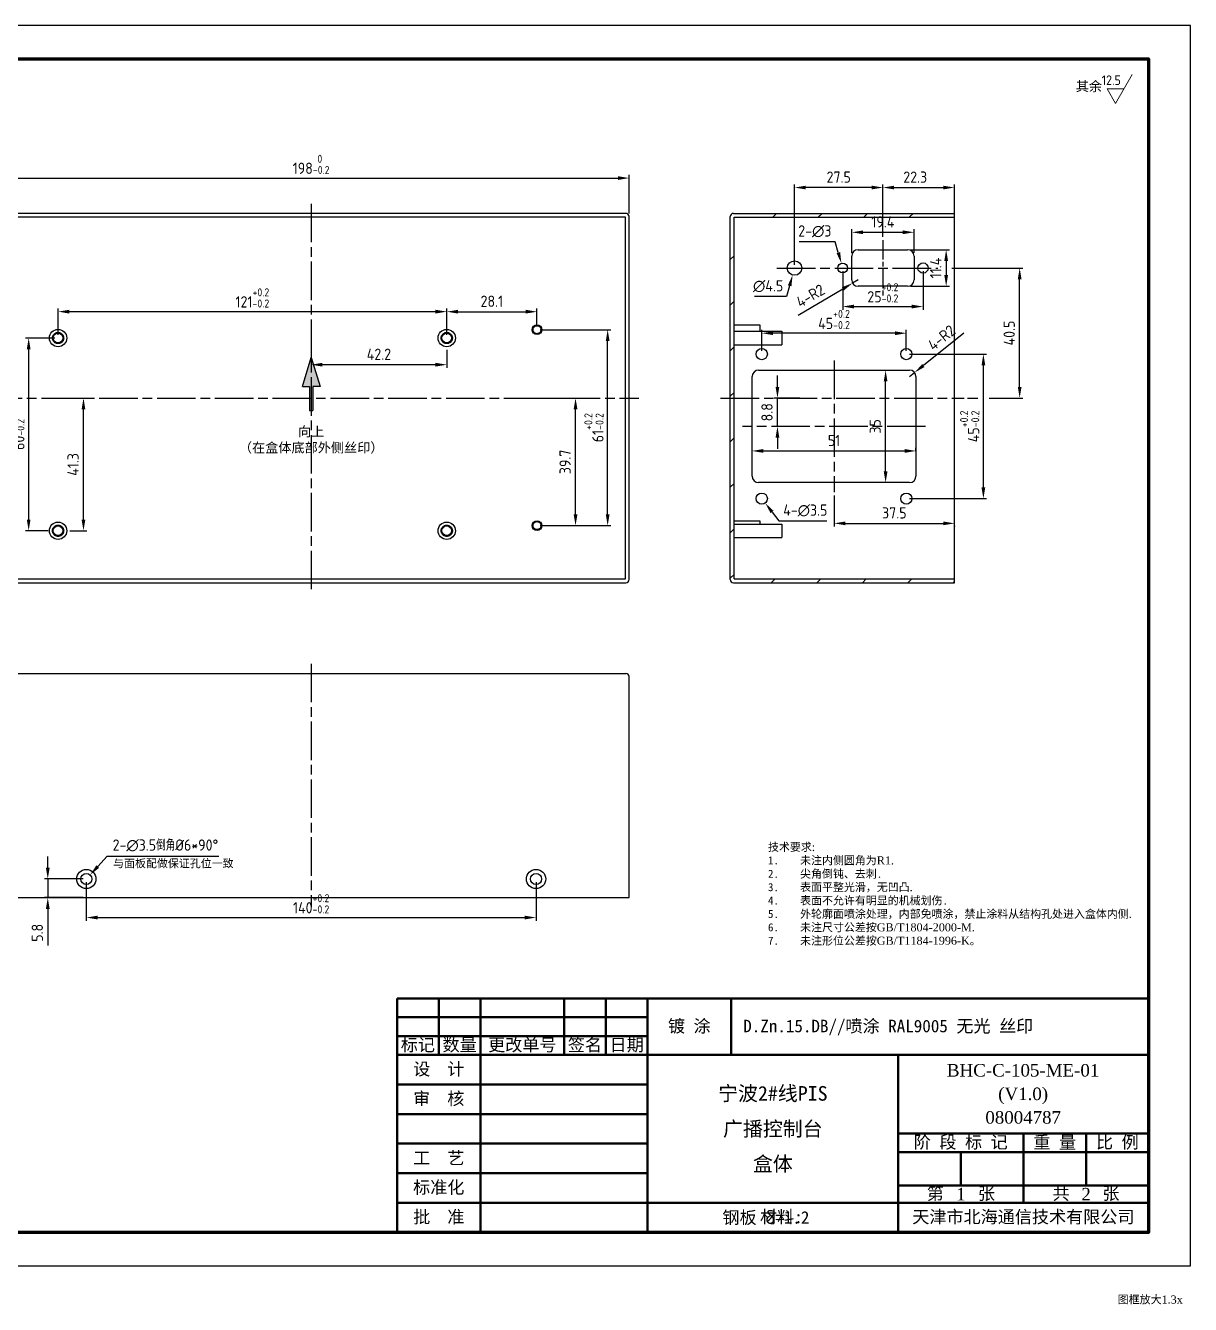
# Model space of a CAD drawing. Header units: millimetres. Extents: x 444 to 1461, y -41 to 357.
# Drawn here: x 626.9 to 989.6, y -40.8 to 357.4 of the extents above; entities that cross this region are included whole.
import ezdxf
from ezdxf.enums import TextEntityAlignment as Align

# ---------------------------------------------------------------- set-up
doc = ezdxf.new("R2010")
doc.units = ezdxf.units.MM
doc.linetypes.add('AM_ISO08W050', pattern=[18, 12, -1.5, 3, -1.5])
doc.linetypes.add('AM_ISO08W050x2', pattern=[9, 6, -0.75, 1.5, -0.75])
doc.layers.get('Defpoints').update_dxf_attribs({"lineweight": 50})
doc.layers.add('02___PRT_ALL_AXES', color=7, linetype='Continuous')
for name, color, linetype, lineweight in [('AM_0', 7, 'Continuous', 50), ('AM_5', 3, 'Continuous', 25), ('AM_6', 2, 'Continuous', 35), ('AM_7', 4, 'AM_ISO08W050', 25), ('AM_8', 1, 'Continuous', 25), ('图层1', 6, 'Continuous', 30), ('图层5', 1, 'Continuous', 30)]:
    doc.layers.add(name, color=color, linetype=linetype, lineweight=lineweight)
doc.styles.add('fs', font='SIMFANG.TTF')
doc.styles.get("Standard").update_dxf_attribs({"font": 'ISOCP.SHX', "bigfont": 'gbcbig.shx'})
doc.styles.add('tnr', font='TIMES.TTF')
doc.dimstyles.new('AM_ISO$0', dxfattribs={"dimtxt": 3.5, "dimasz": 3.5, "dimexe": 1, "dimexo": 1, "dimgap": 1.5, "dimtad": 1, "dimdsep": 46, "dimtxsty": 'Standard', "dimcen": 0, "dimclrd": 256, "dimclre": 256, "dimclrt": 2, "dimadec": 0, "dimazin": 2, "dimtp": 0.1, "dimtm": 0.1, "dimtfac": 0.71, "dimtdec": 3, "dimtmove": 0, "dimatfit": 3, "dimfxl": 1, "dimlwd": -1, "dimlwe": -1, "dimarcsym": 1})
doc.dimstyles.new('AM_ISO$3', dxfattribs={"dimtxt": 3.5, "dimasz": 3.5, "dimexe": 1, "dimexo": 1, "dimgap": 1.5, "dimtad": 1, "dimtoh": 1, "dimdsep": 46, "dimtxsty": 'Standard', "dimcen": 0, "dimclrd": 256, "dimclre": 256, "dimclrt": 2, "dimadec": 0, "dimazin": 2, "dimtp": 0.1, "dimtm": 0.1, "dimtfac": 0.71, "dimtdec": 3, "dimtofl": 0, "dimtmove": 0, "dimatfit": 0, "dimfxl": 1, "dimlwd": -1, "dimlwe": -1, "dimarcsym": 1})
doc.dimstyles.new('AM_ISO$4', dxfattribs={"dimtxt": 3.5, "dimasz": 3.5, "dimexe": 1, "dimexo": 1, "dimgap": 1.5, "dimtad": 1, "dimdsep": 46, "dimtxsty": 'Standard', "dimcen": 0, "dimclrd": 256, "dimclre": 256, "dimclrt": 2, "dimadec": 0, "dimazin": 2, "dimtp": 0.1, "dimtm": 0.1, "dimtfac": 0.71, "dimtdec": 3, "dimtmove": 0, "dimatfit": 3, "dimfxl": 1, "dimlwd": -1, "dimlwe": -1, "dimarcsym": 1})

# ---------------------------------------------------------------- blocks, each defined once
blk = doc.blocks.new('*D9')
at = {"layer": 'AM_5', "linetype": 'ByBlock', "transparency": 16777216}
for p, q in [((637.04, 261.09), (637.04, 269.31)), ((640.54, 268.31), (754.54, 268.31)), ((758.04, 261.09), (758.04, 269.31))]:
    blk.add_line(p, q, dxfattribs=at)
at = {"layer": 'AM_5', "transparency": 16777216}
for points in [[(640.54, 268.89), (640.54, 267.72), (637.04, 268.31)], [(754.54, 268.89), (754.54, 267.72), (758.04, 268.31)]]:
    blk.add_solid(points, dxfattribs=at)
at = {"layer": 'Defpoints', "color": 0, "transparency": 16777216}
for p in [(758.04, 268.31), (637.04, 260.09), (758.04, 260.09)]:
    blk.add_point(p, dxfattribs=at)
at = {"layer": 'AM_5', "color": 2, "transparency": 16777216, "insert": (697.54, 272.58), "char_height": 3.5, "attachment_point": 5}
blk.add_mtext('121{}{\\H0.71x;\\C3;\\S+0.2^ -0.2;}', dxfattribs=at)
blk = doc.blocks.new('*D10')
at = {"layer": 'AM_5', "linetype": 'ByBlock', "transparency": 16777216}
for p, q in [((636.04, 260.09), (626.89, 260.09)), ((627.89, 256.59), (627.89, 203.59)), ((633.94, 200.09), (626.89, 200.09))]:
    blk.add_line(p, q, dxfattribs=at)
at = {"layer": 'AM_5', "transparency": 16777216}
for points in [[(627.31, 256.59), (628.47, 256.59), (627.89, 260.09)], [(627.31, 203.59), (628.47, 203.59), (627.89, 200.09)]]:
    blk.add_solid(points, dxfattribs=at)
at = {"layer": 'Defpoints', "color": 0, "transparency": 16777216}
for p in [(637.04, 260.09), (627.89, 200.09), (634.94, 200.09)]:
    blk.add_point(p, dxfattribs=at)
at = {"layer": 'AM_5', "color": 2, "transparency": 16777216, "insert": (623.61, 230.09), "char_height": 3.5, "attachment_point": 5, "rotation": 90}
blk.add_mtext('60{}{\\H0.71x;\\C3;\\S+0.2^ -0.2;}', dxfattribs=at)
blk = doc.blocks.new('*D11')
at = {"layer": 'AM_5', "linetype": 'ByBlock', "transparency": 16777216}
for p, q in [((787.14, 262.69), (809.14, 262.69)), ((808.14, 205.19), (808.14, 259.19)), ((787.14, 201.69), (809.14, 201.69))]:
    blk.add_line(p, q, dxfattribs=at)
at = {"layer": 'AM_5', "transparency": 16777216}
for points in [[(807.56, 259.19), (808.73, 259.19), (808.14, 262.69)], [(807.56, 205.19), (808.73, 205.19), (808.14, 201.69)]]:
    blk.add_solid(points, dxfattribs=at)
at = {"layer": 'Defpoints', "color": 0, "transparency": 16777216}
for p in [(786.14, 262.69), (808.14, 262.69), (786.14, 201.69)]:
    blk.add_point(p, dxfattribs=at)
at = {"layer": 'AM_5', "color": 2, "transparency": 16777216, "insert": (803.87, 232.19), "char_height": 3.5, "attachment_point": 5, "rotation": 90}
blk.add_mtext('61{}{\\H0.71x;\\C3;\\S+0.2^ -0.2;}', dxfattribs=at)
blk = doc.blocks.new('*D12')
at = {"layer": 'AM_5', "linetype": 'ByBlock', "transparency": 16777216}
for p, q in [((758.04, 261.09), (758.04, 269.29)), ((761.54, 268.29), (782.64, 268.29)), ((786.14, 263.69), (786.14, 269.29))]:
    blk.add_line(p, q, dxfattribs=at)
at = {"layer": 'AM_5', "transparency": 16777216}
for points in [[(761.54, 268.88), (761.54, 267.71), (758.04, 268.29)], [(782.64, 268.88), (782.64, 267.71), (786.14, 268.29)]]:
    blk.add_solid(points, dxfattribs=at)
at = {"layer": 'Defpoints', "color": 0, "transparency": 16777216}
for p in [(786.14, 268.29), (758.04, 260.09), (786.14, 262.69)]:
    blk.add_point(p, dxfattribs=at)
at = {"layer": 'AM_5', "color": 2, "transparency": 16777216, "insert": (772.09, 271.54), "char_height": 3.5, "attachment_point": 5}
blk.add_mtext('28.1', dxfattribs=at)
blk = doc.blocks.new('*D13')
at = {"layer": 'AM_5', "linetype": 'ByBlock', "transparency": 16777216}
for p, q in [((853.12, 224.83), (853.12, 225.94)), ((856.62, 224.94), (900.62, 224.94)), ((904.12, 224.83), (904.12, 225.94))]:
    blk.add_line(p, q, dxfattribs=at)
at = {"layer": 'AM_5', "transparency": 16777216}
for points in [[(856.62, 225.53), (856.62, 224.36), (853.12, 224.94)], [(900.62, 225.53), (900.62, 224.36), (904.12, 224.94)]]:
    blk.add_solid(points, dxfattribs=at)
at = {"layer": 'Defpoints', "color": 0, "transparency": 16777216}
for p in [(853.12, 223.83), (904.12, 224.94), (904.12, 223.83)]:
    blk.add_point(p, dxfattribs=at)
at = {"layer": 'AM_5', "color": 2, "transparency": 16777216, "insert": (878.62, 228.19), "char_height": 3.5, "attachment_point": 5}
blk.add_mtext('51', dxfattribs=at)
blk = doc.blocks.new('*D14')
at = {"layer": 'AM_5', "linetype": 'ByBlock', "transparency": 16777216}
blk.add_line((894.67, 218.59), (894.67, 246.59), dxfattribs=at)
at = {"layer": 'AM_5', "transparency": 16777216}
for points in [[(894.09, 246.59), (895.25, 246.59), (894.67, 250.09)], [(894.09, 218.59), (895.25, 218.59), (894.67, 215.09)]]:
    blk.add_solid(points, dxfattribs=at)
at = {"layer": 'Defpoints', "color": 0, "transparency": 16777216}
for p in [(894.67, 250.09), (894.67, 250.09), (894.67, 215.09)]:
    blk.add_point(p, dxfattribs=at)
at = {"layer": 'AM_5', "color": 2, "transparency": 16777216, "insert": (891.42, 232.59), "char_height": 3.5, "attachment_point": 5, "rotation": 90}
blk.add_mtext('35', dxfattribs=at)
blk = doc.blocks.new('*D15')
at = {"layer": 'AM_5', "linetype": 'ByBlock', "transparency": 16777216}
for p, q in [((856.12, 256.09), (856.12, 262.6)), ((897.62, 261.6), (859.62, 261.6)), ((901.12, 256.09), (901.12, 262.6))]:
    blk.add_line(p, q, dxfattribs=at)
at = {"layer": 'AM_5', "transparency": 16777216}
for points in [[(859.62, 262.18), (859.62, 261.01), (856.12, 261.6)], [(897.62, 262.18), (897.62, 261.01), (901.12, 261.6)]]:
    blk.add_solid(points, dxfattribs=at)
at = {"layer": 'Defpoints', "color": 0, "transparency": 16777216}
for p in [(856.12, 261.6), (856.12, 255.09), (901.12, 255.09)]:
    blk.add_point(p, dxfattribs=at)
at = {"layer": 'AM_5', "color": 2, "transparency": 16777216, "insert": (878.62, 265.87), "char_height": 3.5, "attachment_point": 5}
blk.add_mtext('45{}{\\H0.71x;\\C3;\\S+0.2^ -0.2;}', dxfattribs=at)
blk = doc.blocks.new('*D16')
at = {"layer": 'AM_5', "linetype": 'ByBlock', "transparency": 16777216}
for p, q in [((902.12, 255.09), (926.11, 255.09)), ((925.11, 213.59), (925.11, 251.59)), ((902.12, 210.09), (926.11, 210.09))]:
    blk.add_line(p, q, dxfattribs=at)
at = {"layer": 'AM_5', "transparency": 16777216}
for points in [[(924.53, 251.59), (925.7, 251.59), (925.11, 255.09)], [(924.53, 213.59), (925.7, 213.59), (925.11, 210.09)]]:
    blk.add_solid(points, dxfattribs=at)
at = {"layer": 'Defpoints', "color": 0, "transparency": 16777216}
for p in [(901.12, 255.09), (925.11, 255.09), (901.12, 210.09)]:
    blk.add_point(p, dxfattribs=at)
at = {"layer": 'AM_5', "color": 2, "transparency": 16777216, "insert": (920.84, 232.59), "char_height": 3.5, "attachment_point": 5, "rotation": 90}
blk.add_mtext('45{}{\\H0.71x;\\C3;\\S+0.2^ -0.2;}', dxfattribs=at)
blk = doc.blocks.new('*D19')
at = {"layer": 'AM_5', "linetype": 'ByBlock', "transparency": 16777216}
for p, q in [((884.12, 286.59), (884.12, 294.01)), ((887.62, 293.01), (900.02, 293.01)), ((903.52, 286.59), (903.52, 294.01))]:
    blk.add_line(p, q, dxfattribs=at)
at = {"layer": 'AM_5', "transparency": 16777216}
for points in [[(887.62, 293.59), (887.62, 292.43), (884.12, 293.01)], [(900.02, 293.59), (900.02, 292.43), (903.52, 293.01)]]:
    blk.add_solid(points, dxfattribs=at)
at = {"layer": 'Defpoints', "color": 0, "transparency": 16777216}
for p in [(903.52, 293.01), (884.12, 285.59), (903.52, 285.59)]:
    blk.add_point(p, dxfattribs=at)
at = {"layer": 'AM_5', "color": 2, "transparency": 16777216, "insert": (893.82, 296.26), "char_height": 3.5, "attachment_point": 5}
blk.add_mtext('19.4', dxfattribs=at)
blk = doc.blocks.new('*D20')
at = {"layer": 'AM_5', "linetype": 'ByBlock', "transparency": 16777216}
for p, q in [((902.52, 287.59), (914.52, 287.59)), ((913.52, 284.09), (913.52, 279.69)), ((902.52, 276.19), (914.52, 276.19))]:
    blk.add_line(p, q, dxfattribs=at)
at = {"layer": 'AM_5', "transparency": 16777216}
for points in [[(912.94, 284.09), (914.1, 284.09), (913.52, 287.59)], [(912.94, 279.69), (914.1, 279.69), (913.52, 276.19)]]:
    blk.add_solid(points, dxfattribs=at)
at = {"layer": 'Defpoints', "color": 0, "transparency": 16777216}
for p in [(901.52, 287.59), (901.52, 276.19), (913.52, 276.19)]:
    blk.add_point(p, dxfattribs=at)
at = {"layer": 'AM_5', "color": 2, "transparency": 16777216, "insert": (910.27, 281.89), "char_height": 3.5, "attachment_point": 5, "rotation": 90}
blk.add_mtext('11.4', dxfattribs=at)
blk = doc.blocks.new('*D21')
at = {"layer": 'AM_5', "linetype": 'ByBlock', "transparency": 16777216}
for p, q in [((881.32, 280.89), (881.32, 268.89)), ((906.32, 280.89), (906.32, 268.89)), ((884.82, 269.89), (902.82, 269.89))]:
    blk.add_line(p, q, dxfattribs=at)
at = {"layer": 'AM_5', "transparency": 16777216}
for points in [[(884.82, 270.48), (884.82, 269.31), (881.32, 269.89)], [(902.82, 270.48), (902.82, 269.31), (906.32, 269.89)]]:
    blk.add_solid(points, dxfattribs=at)
at = {"layer": 'Defpoints', "color": 0, "transparency": 16777216}
for p in [(881.32, 281.89), (906.32, 281.89), (906.32, 269.89)]:
    blk.add_point(p, dxfattribs=at)
at = {"layer": 'AM_5', "color": 2, "transparency": 16777216, "insert": (893.82, 274.17), "char_height": 3.5, "attachment_point": 5}
blk.add_mtext('25{}{\\H0.71x;\\C3;\\S+0.2^ -0.2;}', dxfattribs=at)
blk = doc.blocks.new('*D22')
at = {"layer": 'AM_5', "linetype": 'ByBlock', "transparency": 16777216}
for p, q in [((893.82, 291.59), (893.82, 307.94)), ((897.32, 306.94), (912.62, 306.94)), ((916.12, 291.59), (916.12, 307.94))]:
    blk.add_line(p, q, dxfattribs=at)
at = {"layer": 'AM_5', "transparency": 16777216}
for points in [[(897.32, 307.52), (897.32, 306.36), (893.82, 306.94)], [(912.62, 307.52), (912.62, 306.36), (916.12, 306.94)]]:
    blk.add_solid(points, dxfattribs=at)
at = {"layer": 'Defpoints', "color": 0, "transparency": 16777216}
for p in [(916.12, 306.94), (893.82, 290.59), (916.12, 290.59)]:
    blk.add_point(p, dxfattribs=at)
at = {"layer": 'AM_5', "color": 2, "transparency": 16777216, "insert": (903.89, 310.19), "char_height": 3.5, "attachment_point": 5}
blk.add_mtext('22.3', dxfattribs=at)
blk = doc.blocks.new('*D25')
at = {"layer": 'AM_5', "linetype": 'ByBlock', "transparency": 16777216}
for p, q in [((616.84, 298.89), (616.84, 310.89)), ((814.84, 298.89), (814.84, 310.89)), ((620.34, 309.89), (811.34, 309.89))]:
    blk.add_line(p, q, dxfattribs=at)
at = {"layer": 'AM_5', "transparency": 16777216}
for points in [[(620.34, 310.48), (620.34, 309.31), (616.84, 309.89)], [(811.34, 310.48), (811.34, 309.31), (814.84, 309.89)]]:
    blk.add_solid(points, dxfattribs=at)
at = {"layer": 'Defpoints', "color": 0, "transparency": 16777216}
for p in [(814.84, 309.89), (616.84, 297.89), (814.84, 297.89)]:
    blk.add_point(p, dxfattribs=at)
at = {"layer": 'AM_5', "color": 2, "transparency": 16777216, "insert": (715.84, 314.17), "char_height": 3.5, "attachment_point": 5}
blk.add_mtext('198{}{\\H0.71x;\\C3;\\S 0^ -0.2;}', dxfattribs=at)
blk = doc.blocks.new('*D26')
at = {"layer": 'AM_5', "linetype": 'ByBlock', "transparency": 16777216}
for p, q in [((645.84, 90.68), (645.84, 78.68)), ((785.84, 90.68), (785.84, 78.68)), ((649.34, 79.68), (782.34, 79.68))]:
    blk.add_line(p, q, dxfattribs=at)
at = {"layer": 'AM_5', "transparency": 16777216}
for points in [[(649.34, 80.26), (649.34, 79.1), (645.84, 79.68)], [(782.34, 80.26), (782.34, 79.1), (785.84, 79.68)]]:
    blk.add_solid(points, dxfattribs=at)
at = {"layer": 'Defpoints', "color": 0, "transparency": 16777216}
for p in [(645.84, 91.68), (785.84, 91.68), (785.84, 79.68)]:
    blk.add_point(p, dxfattribs=at)
at = {"layer": 'AM_5', "color": 2, "transparency": 16777216, "insert": (715.84, 83.96), "char_height": 3.5, "attachment_point": 5}
blk.add_mtext('140{}{\\H0.71x;\\C3;\\S+0.2^ -0.2;}', dxfattribs=at)
blk = doc.blocks.new('*D30')
at = {"layer": 'AM_5', "linetype": 'ByBlock', "transparency": 16777216}
for p, q in [((878.62, 211.09), (878.62, 201.4)), ((882.12, 202.4), (912.62, 202.4)), ((916.12, 201.66), (916.12, 201.4))]:
    blk.add_line(p, q, dxfattribs=at)
at = {"layer": 'AM_5', "transparency": 16777216}
for points in [[(882.12, 202.98), (882.12, 201.81), (878.62, 202.4)], [(912.62, 202.98), (912.62, 201.81), (916.12, 202.4)]]:
    blk.add_solid(points, dxfattribs=at)
at = {"layer": 'Defpoints', "color": 0, "transparency": 16777216}
for p in [(878.62, 212.09), (916.12, 202.66), (916.12, 202.4)]:
    blk.add_point(p, dxfattribs=at)
at = {"layer": 'AM_5', "color": 2, "transparency": 16777216, "insert": (897.37, 205.65), "char_height": 3.5, "attachment_point": 5}
blk.add_mtext('37.5', dxfattribs=at)
blk = doc.blocks.new('*D31')
at = {"layer": 'AM_5', "linetype": 'ByBlock', "transparency": 16777216}
for p, q in [((859.32, 205.93), (861.46, 203.16)), ((861.46, 203.16), (876.41, 203.16))]:
    blk.add_line(p, q, dxfattribs=at)
at = {"layer": 'AM_5', "transparency": 16777216}
blk.add_solid([(859.79, 206.29), (858.86, 205.58), (857.19, 208.71)], dxfattribs=at)
at = {"layer": 'Defpoints', "color": 0, "transparency": 16777216}
for p in [(855.05, 211.48), (857.19, 208.71)]:
    blk.add_point(p, dxfattribs=at)
at = {"layer": 'AM_5', "color": 2, "transparency": 16777216, "insert": (869.68, 206.41), "char_height": 3.5, "attachment_point": 5}
blk.add_mtext('4-∅3.5', dxfattribs=at)
blk = doc.blocks.new('*D32')
at = {"layer": 'AM_5', "linetype": 'ByBlock', "transparency": 16777216}
for p, q in [((864.79, 276.35), (863.86, 272.98)), ((863.86, 272.98), (853.82, 272.98))]:
    blk.add_line(p, q, dxfattribs=at)
at = {"layer": 'AM_5', "transparency": 16777216}
blk.add_solid([(864.23, 276.5), (865.35, 276.19), (865.72, 279.72)], dxfattribs=at)
at = {"layer": 'Defpoints', "color": 0, "transparency": 16777216}
for p in [(866.92, 284.06), (865.72, 279.72)]:
    blk.add_point(p, dxfattribs=at)
at = {"layer": 'AM_5', "color": 2, "transparency": 16777216, "insert": (858.09, 276.23), "char_height": 3.5, "attachment_point": 5}
blk.add_mtext('∅4.5', dxfattribs=at)
blk = doc.blocks.new('*D33')
at = {"layer": 'AM_5', "linetype": 'ByBlock', "transparency": 16777216}
for p, q in [((878.99, 290.07), (867.81, 290.07)), ((879.95, 286.7), (878.99, 290.07))]:
    blk.add_line(p, q, dxfattribs=at)
at = {"layer": 'AM_5', "transparency": 16777216}
blk.add_solid([(880.51, 286.86), (879.39, 286.54), (880.91, 283.34)], dxfattribs=at)
at = {"layer": 'Defpoints', "color": 0, "transparency": 16777216}
for p in [(880.91, 283.34), (881.73, 280.45)]:
    blk.add_point(p, dxfattribs=at)
at = {"layer": 'AM_5', "color": 2, "transparency": 16777216, "insert": (872.65, 293.32), "char_height": 3.5, "attachment_point": 5}
blk.add_mtext('2-∅3', dxfattribs=at)
blk = doc.blocks.new('*D34')
at = {"layer": 'AM_5', "linetype": 'ByBlock', "transparency": 16777216}
for p, q in [((866.32, 282.89), (866.32, 307.94)), ((890.32, 306.94), (869.82, 306.94)), ((893.82, 291.59), (893.82, 307.94))]:
    blk.add_line(p, q, dxfattribs=at)
at = {"layer": 'AM_5', "transparency": 16777216}
for points in [[(869.82, 307.52), (869.82, 306.36), (866.32, 306.94)], [(890.32, 307.52), (890.32, 306.36), (893.82, 306.94)]]:
    blk.add_solid(points, dxfattribs=at)
at = {"layer": 'Defpoints', "color": 0, "transparency": 16777216}
for p in [(866.32, 306.94), (893.82, 290.59), (866.32, 281.89)]:
    blk.add_point(p, dxfattribs=at)
at = {"layer": 'AM_5', "color": 2, "transparency": 16777216, "insert": (880.07, 310.19), "char_height": 3.5, "attachment_point": 5}
blk.add_mtext('27.5', dxfattribs=at)
blk = doc.blocks.new('*D35')
at = {"layer": 'AM_5', "linetype": 'ByBlock', "transparency": 16777216}
for p, q in [((649.4, 95.55), (652.38, 98.79)), ((652.38, 98.79), (687.07, 98.79))]:
    blk.add_line(p, q, dxfattribs=at)
at = {"layer": 'AM_5', "transparency": 16777216}
blk.add_solid([(648.97, 95.94), (649.82, 95.15), (647.03, 92.97)], dxfattribs=at)
at = {"layer": 'Defpoints', "color": 0, "transparency": 16777216}
for p in [(647.03, 92.97), (644.66, 90.39)]:
    blk.add_point(p, dxfattribs=at)
at = {"layer": 'AM_5', "color": 2, "transparency": 16777216, "insert": (670.48, 102.14), "char_height": 3.5, "attachment_point": 5}
blk.add_mtext('2-∅3.5倒角%%c6*90%%d', dxfattribs=at)
blk = doc.blocks.new('BH-BORDER-A3')
at = {"color": 0, "lineweight": 13, "ltscale": 0.4}
for p in [(76, 289), (21, 281)]:
    blk.add_line(p, (76, 281), dxfattribs=at)
at = {"lineweight": 100, "ltscale": 0.4}
blk.add_lwpolyline([(410, 8), (21, 8), (21, 289), (410, 289)], close=True, dxfattribs=at)
at = {"layer": 'AM_8', "ltscale": 0.4}
blk.add_lwpolyline([(0, 0), (420, 0), (420, 297), (0, 297)], close=True, dxfattribs=at)
at = {"layer": 'AM_6', "color": 2, "ltscale": 0.4, "style": 'tnr'}
blk.add_attdef('TBA-2477AF-ME-00-00-00', text='', height=3, rotation=180, dxfattribs=at).set_placement((49.05, 285), align=Align.MIDDLE_CENTER)
blk = doc.blocks.new('BH-TITLEBLOCK')
at = {"layer": 'AM_0', "lineweight": 50}
for p, q in [((-180, 56), (0, 56)), ((-180, 56), (-180, 0)), ((-170, 56), (-170, 42.5)), ((-160, 56), (-160, 0)), ((-140, 56), (-140, 42.5)), ((-140, 56), (-140, 42.5)), ((-140, 56), (-140, 42.5)), ((-130, 56), (-130, 42.5)), ((-130, 56), (-130, 42.5)), ((-130, 56), (-130, 42.5)), ((-120, 56), (-120, 0)), ((-100, 56), (-100, 42.5)), ((-180, 51.5), (-120, 51.5)), ((-180, 47), (-120, 47)), ((-180, 42.5), (0, 42.5)), ((-60, 42.5), (-60, 0)), ((-180, 35.42), (-120, 35.42)), ((-180, 28.34), (-120, 28.34)), ((-60, 23.7), (0, 23.7)), ((-30, 23.7), (-30, 7.1)), ((-15, 23.7), (-15, 11.2)), ((-180, 21.26), (-120, 21.26)), ((-60, 19.2), (0, 19.2)), ((-45, 19.2), (-45, 11.2)), ((-180, 14.18), (-120, 14.18)), ((-59.94, 11.2), (0, 11.2)), ((-180, 7.1), (0, 7.1))]:
    blk.add_line(p, q, dxfattribs=at)
at = {"layer": 'AM_0', "lineweight": 100, "ltscale": 0.4}
blk.add_lwpolyline([(0, 56), (0, 0), (-180, 0)], dxfattribs=at)
at = {"layer": 'AM_6', "color": 2, "style": 'fs'}
blk.add_attdef('D.ZN.15.DB//喷涂-RAL9004-亚光//丝印', (-97.09, 47.91), '', height=3, dxfattribs=at)
at = {"layer": 'AM_6', "color": 2, "style": 'tnr'}
for tag, p in [('TBA-2477AF-ME-00-00-00', (-30.06, 37.32)), ('(V1.0)', (-30.06, 31.68)), ('00000000', (-30.05, 26.04))]:
    blk.add_attdef(tag, text='', height=3, dxfattribs=at).set_placement(p, align=Align.CENTER)
at = {"layer": 'AM_6', "color": 2, "style": 'fs'}
blk.add_attdef('项目名称', text='', height=3.5, dxfattribs=at).set_placement((-90, 35.04), align=Align.TOP_CENTER)
at = {"layer": 'AM_6', "color": 2}
for tag, height, style, p in [('产品名称', 3.5, 'fs', (-90, 24.8)), ('1', 3, 'tnr', (-44.97, 9.15)), ('2', 3, 'tnr', (-14.99, 9.15))]:
    blk.add_attdef(tag, text='', height=height, dxfattribs=dict(at, style=style)).set_placement(p, align=Align.MIDDLE_CENTER)
at = {"layer": 'AM_6', "color": 2, "style": 'fs'}
blk.add_attdef('零件名称', text='', height=3.5, dxfattribs=at).set_placement((-90, 13.62), align=Align.BOTTOM_CENTER)
at = {"layer": 'AM_6', "ltscale": 0.4, "style": 'tnr', "flags": 14}
blk.add_attdef('1:1_001', (-11.43, 14.11), '', height=3, dxfattribs=at)
at = {"layer": 'AM_6', "ltscale": 0.4, "flags": 8}
blk.add_attdef('AL', (-102.06, 2.06), '', height=3, dxfattribs=at)
at = {"layer": 'AM_8', "linetype": 'ByBlock', "ltscale": 0.4, "char_height": 3, "attachment_point": 5}
for s, insert, width in [('{\\fFangSong_GB2312|b0|i0|c134|p49;镀 涂}', (-110, 49.25), 20.003), ('{\\fFangSong_GB2312|b0|i0|c134|p49;标记}', (-175, 44.75), 10), ('{\\fFangSong_GB2312|b0|i0|c134|p49;数量}', (-165, 44.75), 10), ('{\\fFangSong_GB2312|b0|i0|c134|p49;更改单号}', (-150, 44.75), 20), ('{\\fFangSong_GB2312|b0|i0|c134|p49;签名}', (-135, 44.75), 9.9978), ('{\\fFangSong_GB2312|b0|i0|c134|p49;日期}', (-125, 44.75), 10.0022), ('{\\fFangSong_GB2312|b0|i0|c134|p49;设  计}', (-170, 38.96), 20), ('{\\fFangSong_GB2312|b0|i0|c134|p49;审  核}', (-170, 31.88), 20), ('{\\fFangSong_GB2312|b0|i0|c134|p49;阶 段 标 记}', (-45, 21.45), 30), ('{\\fFangSong_GB2312|b0|i0|c134|p49;重 量}', (-22.5, 21.45), 15), ('{\\fFangSong_GB2312|b0|i0|c134|p49;比 例}', (-7.5, 21.45), 15), ('{\\fFangSong_GB2312|b0|i0|c134|p49;工  艺}', (-170, 17.72), 20), ('{\\fFangSong_GB2312|b0|i0|c134|p49;标准化}', (-170, 10.64), 20), ('{\\fFangSong_GB2312|b0|i0|c134|p49;第    张}', (-44.97, 9.15), 29.9401), ('{\\fFangSong_GB2312|b0|i0|c134|p49;共   } {\\fFangSong_GB2312|b0|i0|c134|p49;张}', (-15, 9.17), 30), ('{\\fFangSong_GB2312|b0|i0|c134|p49;批  准}', (-170, 3.55), 20), ('{\\fFangSong_GB2312|b0|i0|c134|p49;  材料:}', (-90, 3.55), 60), ('{\\fFangSong_GB2312|b0|i0|c134|p49;天津市北海通信技术有限公司}', (-30, 3.55), 60)]:
    blk.add_mtext(s, dxfattribs=dict(at, insert=insert, width=width))
blk = doc.blocks.new('*D38')
at = {"layer": 'AM_5', "linetype": 'ByBlock', "transparency": 16777216}
for p, q in [((633.84, 95.18), (633.84, 98.68)), ((644.84, 91.68), (632.84, 91.68)), ((633.84, 91.68), (633.84, 85.88)), ((644.84, 85.88), (632.84, 85.88)), ((633.84, 82.38), (633.84, 70.98))]:
    blk.add_line(p, q, dxfattribs=at)
at = {"layer": 'AM_5', "transparency": 16777216}
for points in [[(633.26, 95.18), (634.43, 95.18), (633.84, 91.68)], [(633.26, 82.38), (634.43, 82.38), (633.84, 85.88)]]:
    blk.add_solid(points, dxfattribs=at)
at = {"layer": 'Defpoints', "color": 0, "transparency": 16777216}
for p in [(645.84, 91.68), (633.84, 85.88), (645.84, 85.88)]:
    blk.add_point(p, dxfattribs=at)
at = {"layer": 'AM_5', "color": 2, "transparency": 16777216, "insert": (630.59, 74.93), "char_height": 3.5, "attachment_point": 5, "rotation": 90}
blk.add_mtext('5.8', dxfattribs=at)
blk = doc.blocks.new('Roughness_Tri_12.5_other')
at = {"layer": 'AM_6', "lineweight": 13}
for p, q in [((17.54, 6.22), (12.35, -2.78)), ((12.35, -2.78), (9.75, 1.72)), ((9.75, 1.72), (14.94, 1.72))]:
    blk.add_line(p, q, dxfattribs=at)
at = {"layer": 'AM_6', "lineweight": 13, "char_height": 3, "width": 17.6853, "attachment_point": 1}
for s, insert in [('{\\fFangSong_GB2312|b0|i0|c134|p49;其余}', (0, 4.04)), ('12.5', (8.09, 5.95))]:
    blk.add_mtext(s, dxfattribs=dict(at, insert=insert))
blk = doc.blocks.new('*D42')
at = {"layer": 'AM_5', "linetype": 'ByBlock', "transparency": 16777216}
for p, q in [((867.43, 267.24), (881.37, 275.41)), ((886.12, 278.19), (884.39, 277.18))]:
    blk.add_line(p, q, dxfattribs=at)
at = {"layer": 'AM_5', "transparency": 16777216}
blk.add_solid([(881.08, 275.92), (881.67, 274.91), (884.39, 277.18)], dxfattribs=at)
at = {"layer": 'Defpoints', "color": 0, "transparency": 16777216}
for p in [(884.39, 277.18), (886.12, 278.19)]:
    blk.add_point(p, dxfattribs=at)
at = {"layer": 'AM_5', "color": 2, "transparency": 16777216, "insert": (871.25, 273.25), "char_height": 3.5, "attachment_point": 5, "rotation": 30.369}
blk.add_mtext('4-R2', dxfattribs=at)
blk = doc.blocks.new('*D43')
at = {"layer": 'AM_5', "linetype": 'ByBlock', "transparency": 16777216}
for p, q in [((861, 244.89), (861, 248.39)), ((867.93, 241.39), (860, 241.39)), ((861, 232.59), (861, 241.39)), ((867.93, 232.59), (860, 232.59)), ((861, 229.09), (861, 225.59))]:
    blk.add_line(p, q, dxfattribs=at)
at = {"layer": 'AM_5', "transparency": 16777216}
for points in [[(860.41, 244.89), (861.58, 244.89), (861, 241.39)], [(860.41, 229.09), (861.58, 229.09), (861, 232.59)]]:
    blk.add_solid(points, dxfattribs=at)
at = {"layer": 'Defpoints', "color": 0, "transparency": 16777216}
for p in [(861, 241.39), (868.93, 241.39), (868.93, 232.59)]:
    blk.add_point(p, dxfattribs=at)
at = {"layer": 'AM_5', "color": 2, "transparency": 16777216, "insert": (857.75, 236.99), "char_height": 3.5, "attachment_point": 5, "rotation": 90}
blk.add_mtext('8.8', dxfattribs=at)
blk = doc.blocks.new('*D44')
at = {"layer": 'AM_5', "linetype": 'ByBlock', "transparency": 16777216}
for p, q in [((919.06, 261.59), (906.42, 251.52)), ((902.12, 248.09), (903.68, 249.34))]:
    blk.add_line(p, q, dxfattribs=at)
at = {"layer": 'AM_5', "transparency": 16777216}
blk.add_solid([(906.06, 251.98), (906.78, 251.06), (903.68, 249.34)], dxfattribs=at)
at = {"layer": 'Defpoints', "color": 0, "transparency": 16777216}
for p in [(902.12, 248.09), (903.68, 249.34)]:
    blk.add_point(p, dxfattribs=at)
at = {"layer": 'AM_5', "color": 2, "transparency": 16777216, "insert": (912.09, 260.19), "char_height": 3.5, "attachment_point": 5, "rotation": 38.5351}
blk.add_mtext('4-R2', dxfattribs=at)
blk = doc.blocks.new('*D45')
at = {"layer": 'AM_5', "linetype": 'ByBlock', "transparency": 16777216}
for p, q in [((915.27, 281.89), (937.4, 281.89)), ((936.4, 244.89), (936.4, 278.39)), ((920.12, 241.39), (923.36, 241.39)), ((926.86, 241.39), (937.4, 241.39))]:
    blk.add_line(p, q, dxfattribs=at)
at = {"layer": 'AM_5', "transparency": 16777216}
for points in [[(935.82, 278.39), (936.99, 278.39), (936.4, 281.89)], [(935.82, 244.89), (936.99, 244.89), (936.4, 241.39)]]:
    blk.add_solid(points, dxfattribs=at)
at = {"layer": 'Defpoints', "color": 0, "transparency": 16777216}
for p in [(910.92, 281.89), (936.4, 281.89), (919.12, 241.39)]:
    blk.add_point(p, dxfattribs=at)
at = {"layer": 'AM_5', "color": 2, "transparency": 16777216, "insert": (933.15, 261.64), "char_height": 3.5, "attachment_point": 5, "rotation": 90}
blk.add_mtext('40.5', dxfattribs=at)
blk = doc.blocks.new('*D46')
at = {"layer": 'AM_5', "linetype": 'ByBlock', "transparency": 16777216}
for p, q in [((640.74, 241.39), (645.96, 241.39)), ((644.96, 203.59), (644.96, 237.89)), ((640.74, 200.09), (645.96, 200.09))]:
    blk.add_line(p, q, dxfattribs=at)
at = {"layer": 'AM_5', "transparency": 16777216}
for points in [[(644.37, 237.89), (645.54, 237.89), (644.96, 241.39)], [(644.37, 203.59), (645.54, 203.59), (644.96, 200.09)]]:
    blk.add_solid(points, dxfattribs=at)
at = {"layer": 'Defpoints', "color": 0, "transparency": 16777216}
for p in [(639.74, 241.39), (644.96, 241.39), (639.74, 200.09)]:
    blk.add_point(p, dxfattribs=at)
at = {"layer": 'AM_5', "color": 2, "transparency": 16777216, "insert": (638.79, 220.74), "char_height": 3.5, "attachment_point": 5, "rotation": 90}
blk.add_mtext('\\P41.3', dxfattribs=at)
blk = doc.blocks.new('*D47')
at = {"layer": 'AM_5', "linetype": 'ByBlock', "transparency": 16777216}
for p, q in [((787.14, 241.39), (799.14, 241.39)), ((798.14, 205.19), (798.14, 237.89)), ((787.14, 201.69), (799.14, 201.69))]:
    blk.add_line(p, q, dxfattribs=at)
at = {"layer": 'AM_5', "transparency": 16777216}
for points in [[(797.56, 237.89), (798.73, 237.89), (798.14, 241.39)], [(797.56, 205.19), (798.73, 205.19), (798.14, 201.69)]]:
    blk.add_solid(points, dxfattribs=at)
at = {"layer": 'Defpoints', "color": 0, "transparency": 16777216}
for p in [(786.14, 241.39), (798.14, 241.39), (786.14, 201.69)]:
    blk.add_point(p, dxfattribs=at)
at = {"layer": 'AM_5', "color": 2, "transparency": 16777216, "insert": (794.89, 221.54), "char_height": 3.5, "attachment_point": 5, "rotation": 90}
blk.add_mtext('39.7', dxfattribs=at)
blk = doc.blocks.new('*D48')
at = {"layer": 'AM_5', "linetype": 'ByBlock', "transparency": 16777216}
for p, q in [((715.84, 256.39), (715.84, 250.79)), ((758.04, 256.39), (758.04, 250.79)), ((754.54, 251.79), (719.34, 251.79))]:
    blk.add_line(p, q, dxfattribs=at)
at = {"layer": 'AM_5', "transparency": 16777216}
for points in [[(719.34, 252.38), (719.34, 251.21), (715.84, 251.79)], [(754.54, 252.38), (754.54, 251.21), (758.04, 251.79)]]:
    blk.add_solid(points, dxfattribs=at)
at = {"layer": 'Defpoints', "color": 0, "transparency": 16777216}
for p in [(715.84, 257.39), (758.04, 257.39), (715.84, 251.79)]:
    blk.add_point(p, dxfattribs=at)
at = {"layer": 'AM_5', "color": 2, "transparency": 16777216, "insert": (736.94, 255.04), "char_height": 3.5, "attachment_point": 5}
blk.add_mtext('42.2', dxfattribs=at)

msp = doc.modelspace()

# ---------------------------------------------------------------- hatches: boundary and pattern name
at = {"linetype": 'Continuous'}
h = msp.add_hatch(dxfattribs=at)
h.set_pattern_fill('XSEC_R', color=2, scale=10.019932, angle=45, style=0, pattern_type=0)
h.set_pattern_definition([(45, (510.507, 19.531), (-7.08516, 7.08516), [])])
edge = h.paths.add_edge_path()
edge.add_line((846.319, 184.893), (846.319, 297.893))
edge.add_spline(control_points=[(846.319, 297.893), (846.319, 298.479), (846.733, 298.893), (847.319, 298.893)], knot_values=[0, 0, 0, 0, 1, 1, 1, 1], weights=[1, 0.8047379, 0.8047379, 1], degree=3, periodic=0)
edge.add_line((847.319, 298.893), (916.119, 298.893))
edge.add_line((916.119, 298.893), (916.119, 297.693))
edge.add_line((847.519, 297.693), (916.119, 297.693))
edge.add_line((847.519, 185.093), (847.519, 297.693))
edge.add_line((847.519, 185.093), (916.119, 185.093))
edge.add_line((916.119, 185.093), (916.119, 183.893))
edge.add_line((847.319, 183.893), (916.119, 183.893))
edge.add_spline(control_points=[(846.319, 184.893), (846.319, 184.307), (846.733, 183.893), (847.319, 183.893)], knot_values=[0, 0, 0, 0, 1, 1, 1, 1], weights=[1, 0.8047379, 0.8047379, 1], degree=3, periodic=0)
at = {"layer": '图层5', "linetype": 'ByBlock', "ltscale": 0.4}
msp.add_hatch(color=256, dxfattribs=at).paths.add_polyline_path([(716.36, 245.045), (718.61, 245.045), (715.86, 254.045), (713.11, 245.045), (715.36, 245.045), (715.36, 237.545), (716.36, 237.545)])

# ---------------------------------------------------------------- linework, layer by layer
at = {"color": 7, "linetype": 'Continuous'}
for p, q in [((813.844, 298.893), (617.844, 298.893)), ((847.319, 298.893), (916.119, 298.893)), ((916.119, 183.893), (916.119, 298.893)), ((813.644, 297.693), (618.044, 297.693)), ((813.644, 185.093), (813.644, 297.693)), ((814.844, 184.893), (814.844, 297.893)), ((846.319, 184.893), (846.319, 297.893)), ((847.519, 185.093), (847.519, 297.693)), ((847.519, 297.693), (916.119, 297.693)), ((886.119, 287.593), (901.519, 287.593)), ((884.119, 278.193), (884.119, 285.593)), ((903.519, 285.593), (903.519, 278.193)), ((901.519, 276.193), (886.119, 276.193)), ((847.519, 264.193), (855.519, 264.193)), ((847.519, 262.193), (862.319, 262.193)), ((847.519, 257.993), (862.319, 257.993)), ((853.119, 217.093), (853.119, 248.093)), ((855.119, 250.093), (902.119, 250.093)), ((904.119, 248.093), (904.119, 217.093)), ((902.119, 215.093), (855.119, 215.093)), ((847.519, 203.193), (855.519, 203.193)), ((847.519, 202.193), (862.319, 202.193)), ((847.519, 197.993), (862.319, 197.993)), ((617.844, 183.893), (813.844, 183.893)), ((618.044, 185.093), (813.644, 185.093)), ((847.319, 183.893), (916.119, 183.893)), ((847.519, 185.093), (916.119, 185.093)), ((617.844, 155.681), (813.844, 155.681)), ((814.844, 85.881), (814.844, 154.681)), ((616.844, 85.881), (814.844, 85.881))]:
    msp.add_line(p, q, dxfattribs=at)
for centre, radius, start, end in [((813.844, 297.893), 1, 0, 90), ((847.319, 297.893), 1, 90, 180), ((886.119, 285.593), 2, 90, 180), ((901.519, 285.593), 2, 0, 90), ((886.119, 278.193), 2, 180, 270), ((901.519, 278.193), 2, 270, 0), ((855.119, 248.093), 2, 90, 180), ((902.119, 248.093), 2, 0, 90), ((855.119, 217.093), 2, 180, 270), ((902.119, 217.093), 2, 270, 0), ((813.844, 184.893), 1, 270, 0), ((847.319, 184.893), 1, 180, 270), ((813.844, 154.681), 1, 0, 90)]:
    msp.add_arc(centre, radius, start, end, dxfattribs=at)
at = {"layer": '02___PRT_ALL_AXES', "color": 7, "linetype": 'Continuous'}
for p, q in [((855.519, 264.193), (855.519, 262.193)), ((862.319, 262.192), (862.319, 257.993)), ((855.519, 203.193), (855.519, 202.193)), ((862.319, 202.192), (862.319, 197.993))]:
    msp.add_line(p, q, dxfattribs=at)
for centre, radius in [((866.319, 281.893), 2.25), ((881.319, 281.893), 1.5), ((906.319, 281.893), 1.6), ((637.044, 260.093), 2.7), ((758.044, 260.093), 2.7), ((786.144, 262.693), 1.5), ((637.044, 260.093), 1.5), ((758.044, 260.093), 1.5), ((856.119, 255.093), 1.75), ((901.119, 255.093), 1.75), ((856.119, 210.093), 1.75), ((901.119, 210.093), 1.75), ((786.144, 201.693), 1.5), ((637.044, 200.093), 2.7), ((637.044, 200.093), 1.5), ((758.044, 200.093), 2.7), ((758.044, 200.093), 1.5), ((645.844, 91.681), 3), ((645.844, 91.681), 1.75), ((785.844, 91.681), 3), ((785.844, 91.681), 1.75)]:
    msp.add_circle(centre, radius, dxfattribs=at)
at = {"layer": 'AM_7'}
for p, q in [((715.844, 301.893), (715.844, 180.893)), ((860.819, 281.893), (910.919, 281.893)), ((878.619, 253.093), (878.619, 212.093)), ((613.844, 241.393), (817.844, 241.393)), ((843.319, 241.393), (919.119, 241.393)), ((907.119, 232.593), (850.119, 232.593)), ((715.844, 158.681), (715.844, 82.881))]:
    msp.add_line(p, q, dxfattribs=at)
at = {"layer": 'AM_7', "linetype": 'AM_ISO08W050x2'}
msp.add_line((893.819, 290.593), (893.819, 273.193), dxfattribs=at)
at = {"layer": 'AM_7'}
for centre, radius in [((786.144, 262.693), 1.25), ((637.044, 260.093), 1.75), ((758.044, 260.093), 1.75), ((637.044, 200.093), 1.75), ((758.044, 200.093), 1.75), ((786.144, 201.693), 1.25)]:
    msp.add_circle(centre, radius, dxfattribs=at)
at = {"layer": '图层5', "linetype": 'ByBlock', "ltscale": 0.4}
for p, q in [((713.11, 245.045), (715.86, 254.045)), ((715.86, 254.045), (718.61, 245.045)), ((713.11, 245.045), (715.36, 245.045)), ((715.36, 245.045), (715.36, 237.545)), ((716.36, 245.045), (716.36, 237.545)), ((718.61, 245.045), (716.36, 245.045)), ((715.36, 237.545), (716.36, 237.545)), ((715.36, 237.545), (716.36, 237.545))]:
    msp.add_line(p, q, dxfattribs=at)

# ---------------------------------------------------------------- block references
at = {"lineweight": 0, "xscale": 1.3, "yscale": 1.3, "zscale": 1.3}
msp.add_blockref('BH-BORDER-A3', (443.562, -28.734), dxfattribs=at).add_auto_attribs({'TBA-2477AF-ME-00-00-00': 'BHC-C-105-ME-01'})
at = {"color": 2}
msp.add_blockref('Roughness_Tri_12.5_other', (953.869, 335.913), dxfattribs=at)
at = {"lineweight": 0}
ref = msp.add_blockref('BH-TITLEBLOCK', (976.562, -18.334), dxfattribs=dict(at, xscale=1.3, yscale=1.3, zscale=1.3))
ref.add_attrib('2', '2', dxfattribs={"layer": 'AM_6', "color": 2, "height": 3.9, "style": 'tnr'}).set_placement((957.081, -6.439), align=Align.MIDDLE_CENTER)
ref.add_attrib('1', '1', dxfattribs={"layer": 'AM_6', "color": 2, "height": 3.9, "style": 'tnr'}).set_placement((918.101, -6.439), align=Align.MIDDLE_CENTER)
ref.add_attrib('D.ZN.15.DB//喷涂-RAL9004-亚光//丝印', 'D.Zn.15.DB//喷涂 RAL9005 无光 丝印', (850.347, 43.954), dxfattribs={"layer": 'AM_6', "color": 2, "height": 3.9, "style": 'fs'})
ref.add_attrib('TBA-2477AF-ME-00-00-00', 'BHC-C-105-ME-01', dxfattribs={"layer": 'AM_6', "color": 2, "height": 3.9, "style": 'tnr'}).set_placement((937.478, 30.177), align=Align.CENTER)
ref.add_attrib('00000000', '08004787', dxfattribs={"layer": 'AM_6', "color": 2, "height": 3.9, "style": 'tnr'}).set_placement((937.499, 15.515), align=Align.CENTER)
ref.add_attrib('(V1.0)', '(V1.0)', dxfattribs={"layer": 'AM_6', "color": 2, "height": 3.9, "style": 'tnr'}).set_placement((937.488, 22.846), align=Align.CENTER)
ref.add_attrib('零件名称', '盒体', dxfattribs={"layer": 'AM_6', "color": 2, "height": 4.55, "style": 'fs'}).set_placement((859.562, -0.632), align=Align.BOTTOM_CENTER)
ref.add_attrib('项目名称', '宁波2#线PIS', dxfattribs={"layer": 'AM_6', "color": 2, "height": 4.55, "style": 'fs'}).set_placement((859.562, 27.218), align=Align.TOP_CENTER)
ref.add_attrib('产品名称', '广播控制台', dxfattribs={"layer": 'AM_6', "color": 2, "height": 4.55, "style": 'fs'}).set_placement((859.562, 13.906), align=Align.MIDDLE_CENTER)
ref.add_attrib('AL', '钢板 δ=1.2', (843.883, -15.651), dxfattribs={"layer": 'AM_6', "ltscale": 0.4, "height": 3.9, "style": 'fs'})

# ---------------------------------------------------------------- texts
at = {"style": 'tnr'}
msp.add_text('图框放大1.3x', height=2.5, dxfattribs=at).set_placement((966.938, -40.482))
at = {"color": 2, "insert": (654.18, 97.788), "char_height": 2.5, "attachment_point": 1, "style": 'fs'}
msp.add_mtext_dynamic_manual_height_columns('与面板配做保证孔位一致', width=37.71818, gutter_width=12.5, heights=[0], dxfattribs=at)
at = {"layer": 'AM_6', "insert": (858.052, 102.892), "char_height": 2.5, "attachment_point": 1, "style": 'fs'}
msp.add_mtext_dynamic_manual_height_columns('技术要求{\\fTimes New Roman|b0|i0|c238|p18;:\\P\\pi-7.5,l7.5,t7.5;}1.^I未注内侧圆角为{\\fTimes New Roman|b0|i0|c238|p18;R1.\\P}2.^I尖角倒钝、去刺.{\\fTimes New Roman|b0|i0|c238|p18;\\P}3.^I表面平整光滑，无凹凸{\\fTimes New Roman|b0|i0|c238|p18;.\\P}4.^I表面不允许有明显的机械划伤.{\\fTimes New Roman|b0|i0|c238|p18;\\P}5.^I外轮廓面喷涂处理，内部免喷涂，禁止涂料从结构孔处进入盒体内侧{\\fTimes New Roman|b0|i0|c238|p18;.\\P}6.^I未注尺寸公差按{\\fTimes New Roman|b0|i0|c238|p18;GB/T1804-2000-M.\\P}7.^I未注形位公差按{\\fTimes New Roman|b0|i0|c238|p18;GB/T1184-1996-K}。', width=113.19137, gutter_width=12.5, heights=[0], dxfattribs=at)
at = {"layer": '图层1', "color": 1, "linetype": 'ByBlock', "ltscale": 0.4, "insert": (715.844, 228.274), "char_height": 3, "width": 45.84808, "attachment_point": 5}
msp.add_mtext('{\\fSimHei|b0|i0|c134|p2;向上\\P（在盒体底部外侧丝印）}', dxfattribs=at)

# ---------------------------------------------------------------- dimensions: what is measured, and where the dimension line sits
at = {"layer": 'AM_5'}
for base, p1, p2, text, override, picture, middle in [((814.844, 309.893), (616.844, 297.893), (814.844, 297.893), '<>{}{\\H0.71x;\\C3;\\S 0^ -0.2;}', {"dimtp": 0, "dimtm": 0.2, "dimtdec": 3, "dimtzin": 8}, '*D25', (715.844, 314.169)), ((758.044, 268.307), (637.044, 260.093), (758.044, 260.093), '<>{}{\\H0.71x;\\C3;\\S+0.2^ -0.2;}', {"dimtp": 0.2, "dimtm": 0.2, "dimtdec": 3, "dimtzin": 8}, '*D9', (697.544, 272.583)), ((856.119, 261.596), (901.119, 255.093), (856.119, 255.093), '<>{}{\\H0.71x;\\C3;\\S+0.2^ -0.2;}', {"dimtp": 0.2, "dimtm": 0.2, "dimtdec": 3, "dimtzin": 8}, '*D15', (878.619, 265.872))]:
    dim = msp.add_linear_dim(base=base, p1=p1, p2=p2, text=text, dimstyle='AM_ISO$0', override=override, dxfattribs=at)
    dim.commit()
    dim.dimension.update_dxf_attribs({"geometry": picture, "text_midpoint": middle})
for base, p1, p2, picture, middle in [((866.319, 306.94), (893.819, 290.593), (866.319, 281.893), '*D34', (880.069, 310.19)), ((903.519, 293.011), (884.119, 285.593), (903.519, 285.593), '*D19', (893.819, 296.261)), ((786.144, 268.292), (758.044, 260.093), (786.144, 262.693), '*D12', (772.094, 271.543)), ((904.119, 224.943), (853.119, 223.825), (904.119, 223.825), '*D13', (878.619, 228.193))]:
    dim = msp.add_linear_dim(base=base, p1=p1, p2=p2, dimstyle='AM_ISO$0', dxfattribs=at)
    dim.commit()
    dim.dimension.update_dxf_attribs({"geometry": picture, "text_midpoint": middle})
dim = msp.add_linear_dim(base=(916.119, 306.94), p1=(893.819, 290.593), p2=(916.119, 290.593), dimstyle='AM_ISO$0', dxfattribs=at)
dim.commit()
dim.dimension.update_dxf_attribs({"geometry": '*D22', "text_midpoint": (903.892, 306.94), "dimtype": 160})
for p1, p2, text, picture, middle in [((881.729, 280.45), (880.908, 283.335), '2-<>', '*D33', (872.65, 290.068)), ((855.05, 211.479), (857.187, 208.707), '4-<>', '*D31', (869.684, 203.163)), ((644.66, 90.392), (647.028, 92.97), '2-<>倒角%%c6*90%%d', '*D35', (670.475, 98.794))]:
    dim = msp.add_diameter_dim_2p(p1=p1, p2=p2, text=text, dimstyle='AM_ISO$3', dxfattribs=at)
    dim.commit()
    dim.dimension.update_dxf_attribs({"geometry": picture, "text_midpoint": middle, "dimtype": 163})
for base, p1, p2, angle, picture, middle in [((913.519, 276.193), (901.519, 287.593), (901.519, 276.193), 90, '*D20', (910.269, 281.893)), ((936.403, 281.893), (919.119, 241.393), (910.919, 281.893), 90, '*D45', (933.153, 261.643)), ((715.844, 251.792), (758.044, 257.393), (715.844, 257.393), 0, '*D48', (736.944, 255.042)), ((860.996, 241.393), (868.93, 232.593), (868.93, 241.393), 90, '*D43', (857.746, 236.993)), ((894.669, 250.093), (894.669, 215.093), (894.669, 250.093), 90, '*D14', (891.419, 232.593)), ((798.144, 241.393), (786.144, 201.693), (786.144, 241.393), 90, '*D47', (794.894, 221.543)), ((916.119, 202.397), (878.619, 212.093), (916.119, 202.662), 0, '*D30', (897.369, 205.647)), ((633.844, 85.881), (645.844, 91.681), (645.844, 85.881), 90, '*D38', (630.594, 74.931))]:
    dim = msp.add_linear_dim(base=base, p1=p1, p2=p2, angle=angle, dimstyle='AM_ISO$0', dxfattribs=at)
    dim.commit()
    dim.dimension.update_dxf_attribs({"geometry": picture, "text_midpoint": middle})
dim = msp.add_diameter_dim_2p(p1=(866.916, 284.062), p2=(865.721, 279.724), dimstyle='AM_ISO$3', dxfattribs=at)
dim.commit()
dim.dimension.update_dxf_attribs({"geometry": '*D32', "text_midpoint": (858.089, 272.975), "dimtype": 163})
for base, p1, p2, angle, picture, middle in [((906.319, 269.893), (881.319, 281.893), (906.319, 281.893), 0, '*D21', (893.819, 274.169)), ((627.889, 200.093), (637.044, 260.093), (634.944, 200.093), 90, '*D10', (623.612, 230.093)), ((808.144, 262.693), (786.144, 201.693), (786.144, 262.693), 90, '*D11', (803.867, 232.193)), ((925.114, 255.093), (901.119, 210.093), (901.119, 255.093), 90, '*D16', (920.838, 232.593)), ((785.844, 79.681), (645.844, 91.681), (785.844, 91.681), 0, '*D26', (715.844, 83.957))]:
    dim = msp.add_linear_dim(base=base, p1=p1, p2=p2, angle=angle, text='<>{}{\\H0.71x;\\C3;\\S+0.2^ -0.2;}', dimstyle='AM_ISO$0', override={"dimtp": 0.2, "dimtm": 0.2, "dimtdec": 3, "dimtzin": 8}, dxfattribs=at)
    dim.commit()
    dim.dimension.update_dxf_attribs({"geometry": picture, "text_midpoint": middle})
for center, mpoint, picture, middle in [((886.119, 278.193), (884.393, 277.182), '*D42', (871.249, 273.247)), ((902.119, 248.093), (903.683, 249.339), '*D44', (912.085, 260.186))]:
    dim = msp.add_radius_dim(center=center, mpoint=mpoint, text='4-<>', dimstyle='AM_ISO$4', dxfattribs=at)
    dim.commit()
    dim.dimension.update_dxf_attribs({"geometry": picture, "text_midpoint": middle})
dim = msp.add_linear_dim(base=(644.957, 241.393), p1=(639.744, 200.093), p2=(639.744, 241.393), angle=90, text='\\P<>', dimstyle='AM_ISO$0', dxfattribs=at)
dim.commit()
dim.dimension.update_dxf_attribs({"geometry": '*D46', "text_midpoint": (638.791, 220.743)})

doc.saveas('drawing.dxf')
